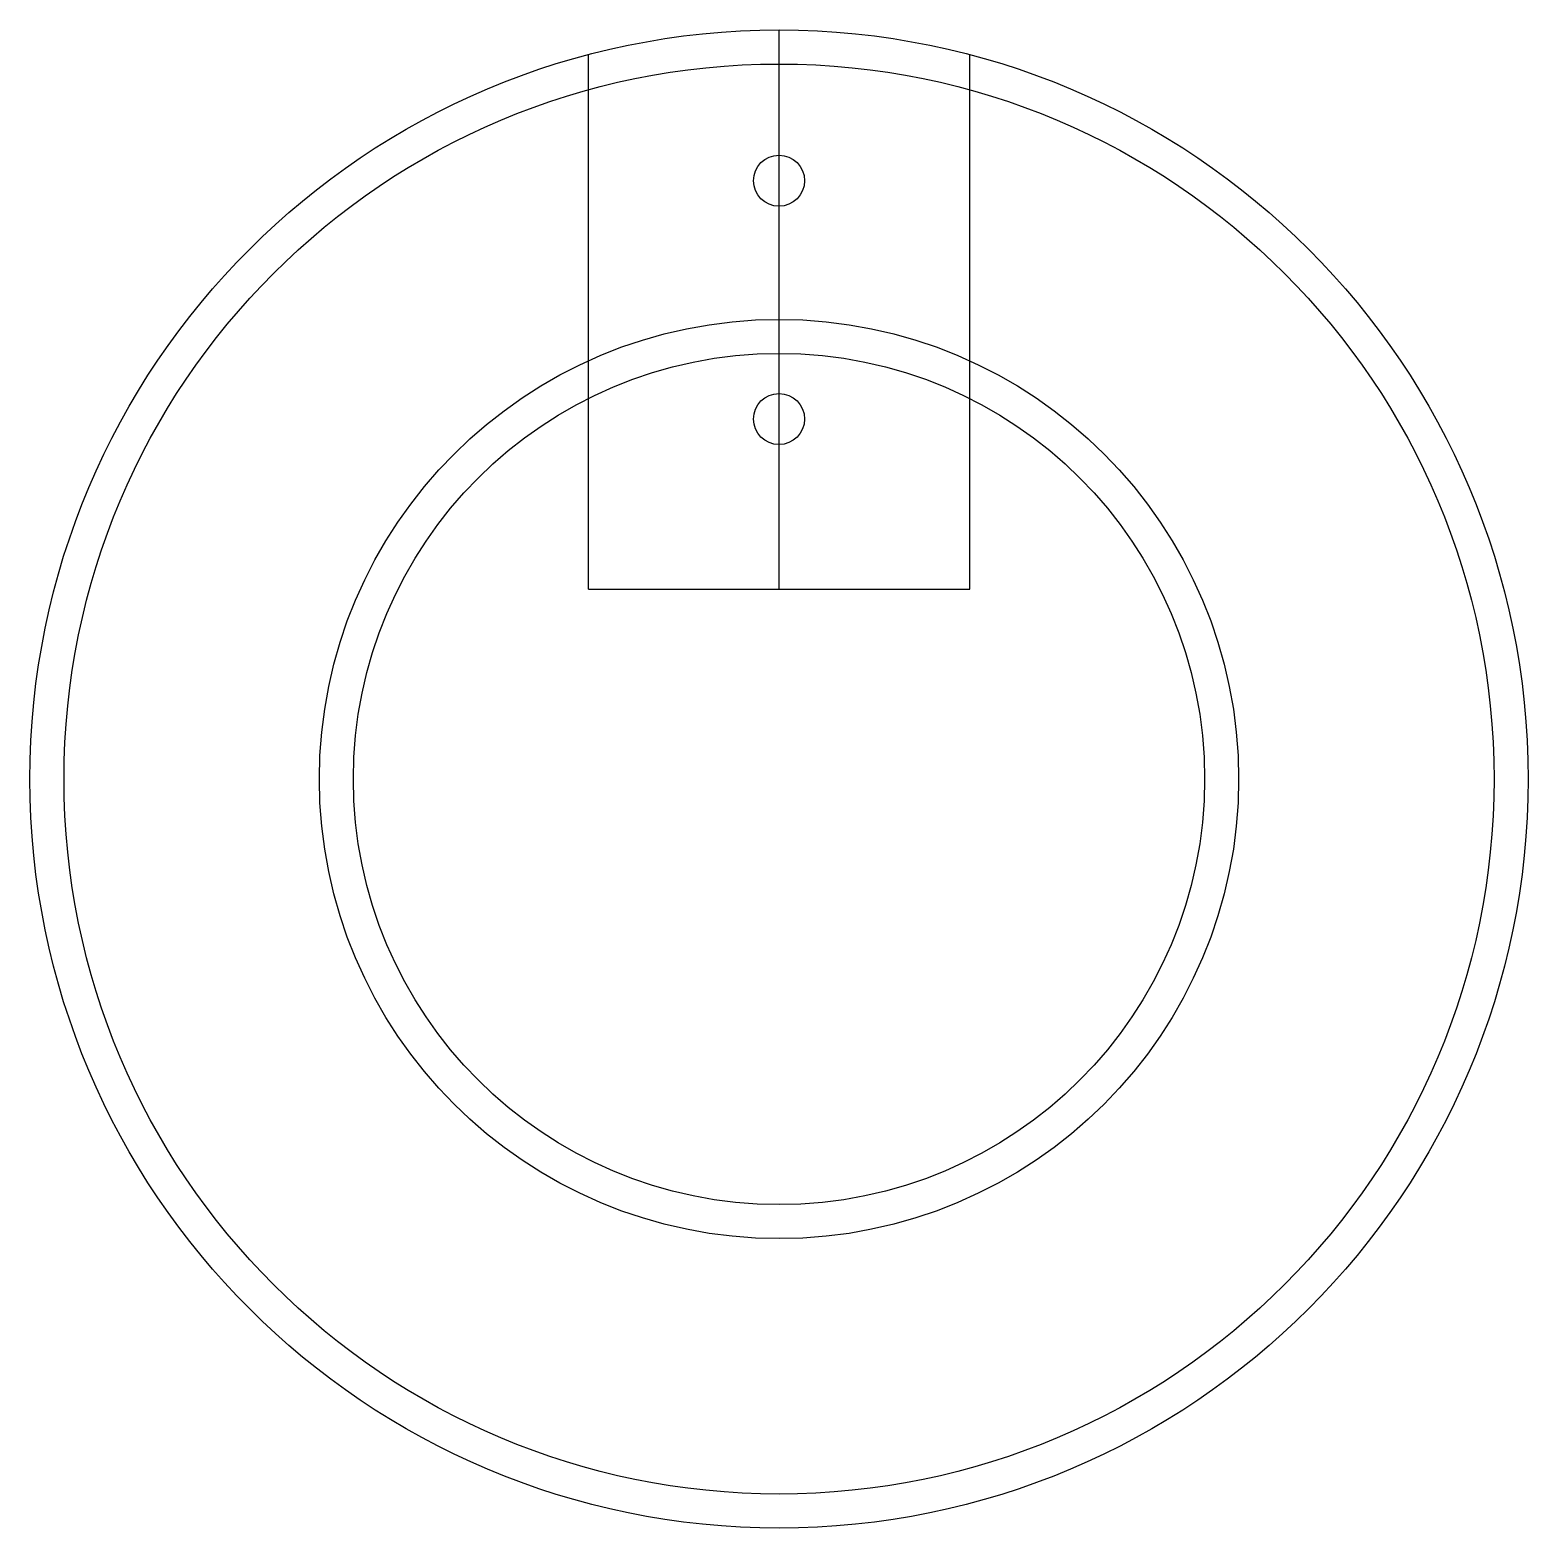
# Model space of a CAD drawing. Header units: millimetres. Extents: x -18.3 to 25.7, y -76.6 to -32.6.
import ezdxf

# ---------------------------------------------------------------- set-up
doc = ezdxf.new("R2010")
doc.units = ezdxf.units.MM
doc.layers.get('0').update_dxf_attribs({"linetype": 'CONTINUOUS'})

msp = doc.modelspace()

# ---------------------------------------------------------------- linework, layer by layer
for p, q in [((3.701, -49), (3.701, -32.573)), ((-1.899, -49), (-1.899, -33.297)), ((9.301, -49), (9.301, -33.297)), ((-1.899, -49), (9.301, -49))]:
    msp.add_line(p, q)
for centre, radius in [((3.701, -54.573), 22), ((3.701, -54.573), 21), ((3.701, -37), 0.75), ((3.701, -54.573), 13.5), ((3.701, -54.573), 12.5), ((3.701, -44), 0.75)]:
    msp.add_circle(centre, radius)

doc.saveas('drawing.dxf')
